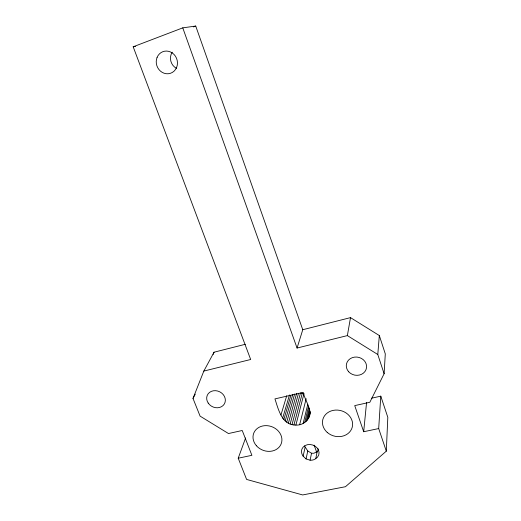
<?xml version="1.0" encoding="UTF-8"?>
<svg xmlns="http://www.w3.org/2000/svg" width="521" height="521" viewBox="0 0 521 521"><rect width="100%" height="100%" fill="white"/><g stroke="black" fill="none" stroke-linecap="round" stroke-linejoin="round"><path stroke-width="0.78" d="M245.612 437.953L238.221 458.206L246.602 479.431L302.662 494.95L345.456 486.718L386.302 451.16L387.813 417.328L380.786 396.155L371.519 398.213M384.107 373.739L385.293 353.902L379.321 335.544L350.509 317.621L302.766 329.721L297.061 348.035L347.37 335.596L377.79 354.501L384.107 373.739L369.832 402.271L354.723 405.612L363.684 431.727L378.689 428.562L380.786 396.155M377.79 354.501L379.321 335.544M363.684 431.727L366.576 402.414M309.539 415.608C310.991 407.422 304.824 400.089 303.215 392.385L274.945 398.891C278.396 409.369 281.868 425.208 295.869 425.097C303.189 425.546 309.832 419.835 310.255 412.495M347.37 335.596L350.509 317.621M315.778 458.617A8.916 7.587 17.1 0 0 317.211 448.034A8.916 7.587 17.1 0 0 304.974 445.631A8.916 7.587 17.1 0 0 303.118 456.129L306.061 458.929L310.073 460.199A8.167 6.949 17.1 0 0 315.778 458.617L317.191 451.427L318.559 449.597M310.073 460.199L311.551 453.244L307.787 450.991L304.505 445.996M306.061 458.929L307.787 450.991M303.118 456.129L305.143 447.148M309.018 417.236L310.282 411.779M308.256 418.773L310.073 410.958M307.266 420.193L309.656 410.001M306.068 421.463L309.227 408.112M304.687 422.57L308.64 406.048M303.137 423.488L307.722 404.583M299.66 424.719L306.166 398.689M295.869 425.097L304.023 393.544L300.454 393.075L292.02 424.563M293.935 424.941L302.232 393.414M290.158 423.97L298.513 393.296M288.373 423.169L296.651 393.322M286.706 422.179L294.645 394M285.176 421.007L292.769 394.469M283.815 419.685L290.816 395.556M282.642 418.226L289.487 394.944M280.943 415.003L286.732 395.732M238.221 458.206L251.897 455.321L242.232 430.496L228.478 433.537L200.097 416.136L192.998 398.428L203.822 371.082L214.04 352.209L245.358 344.277M213.148 354.462L214.04 352.209M192.998 398.428L195.271 394.156M317.191 451.427L313.961 453.237L311.551 453.244M203.822 371.082L250.673 359.497L133.187 46.786L182.767 27.854L195.727 26.05L302.766 329.721M193.454 26.916L195.727 26.05M133.187 46.786L135.519 46.362M314.111 445.116L316.866 452.671M317.888 448.496L318.702 450.743M182.767 27.854L297.061 348.035M378.689 428.562L386.302 451.16M176.482 68.323A10.804 9.971 72.7 0 1 172.23 52.204M327.227 432.397A15.207 13.162 14.6 0 0 352.229 427.272A15.207 13.162 14.6 0 0 333.153 410.385A15.207 13.162 14.6 0 0 327.227 432.397M256.462 445.794A14.718 12.582 20.9 0 0 281.099 444.042A14.718 12.582 20.9 0 0 264.824 425.664A14.718 12.582 20.9 0 0 256.462 445.794M348.692 371.773A10.205 9.104 11.9 0 0 366.009 369.649A10.205 9.104 11.9 0 0 354.612 357.106A10.205 9.104 11.9 0 0 348.692 371.773M208.205 403.072A9.586 8.29 26.4 0 0 224.362 403.931A9.586 8.29 26.4 0 0 215.479 390.678A9.586 8.29 26.4 0 0 208.205 403.072M157.101 57.375A11.462 10.524 71.1 0 0 168.081 73.767A11.462 10.524 71.1 0 0 175.382 56.131A11.462 10.524 71.1 0 0 157.101 57.375"/></g></svg>
